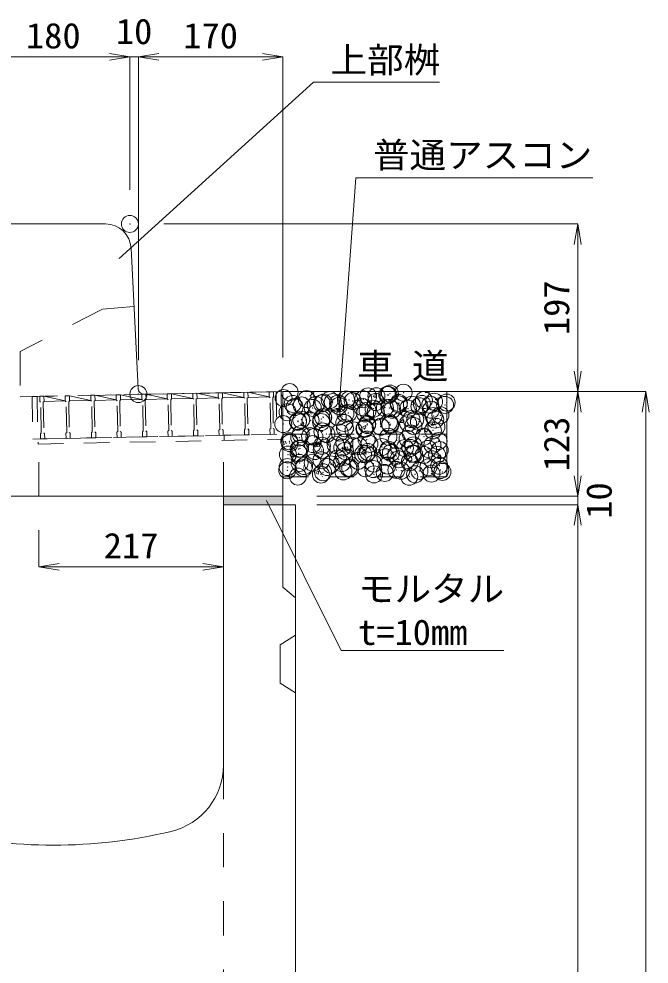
# Model space of a CAD drawing. Units: millimetres at full size. Extents: x 171976 to 209231, y 872007 to 885239.
# Drawn here: x 186929 to 187670, y 882273 to 883383 of the extents above; entities that cross this region are included whole.
import ezdxf
from ezdxf.enums import TextEntityAlignment as Align

# ---------------------------------------------------------------- set-up
doc = ezdxf.new("R2010")
doc.units = ezdxf.units.MM
doc.header["$LTSCALE"] = 40
doc.header["$PDMODE"] = 32
doc.header["$PDSIZE"] = 20
for name, pattern in [('USER1', [2, 1, -1]), ('USER3', [1.35, 0.75, -0.6]), ('USER4', [1.35, 0.75, -0.6])]:
    doc.linetypes.add(name, pattern=pattern)
for name, color, linetype, lineweight in [('0_2', 7, 'Continuous', 20), ('グレーチング', 7, 'USER3', 5), ('ハッチング', 7, 'Continuous', 5), ('モルタル', 7, 'Continuous', 9), ('作業エリア', 11, 'Continuous', 13), ('受枠', 3, 'USER3', 9), ('寸法線', 7, 'Continuous', 13), ('本体', 2, 'Continuous', 13), ('補助線', 8, 'Continuous', 5), ('ﾊｯﾁﾝｸﾞ', 7, 'Continuous', 5)]:
    doc.layers.add(name, color=color, linetype=linetype, lineweight=lineweight)
doc.styles.add('ＭＳ 明朝', font='')
doc.styles.get('ＭＳ 明朝').set_extended_font_data('MS Mincho')

# ---------------------------------------------------------------- blocks, each defined once
blk = doc.blocks.new('open_arrow')
at = {"color": 0, "linetype": 'Continuous', "lineweight": -2}
blk.add_lwpolyline([(7.5, 1.25), (0, 0), (7.5, -1.25)], dxfattribs=at)

msp = doc.modelspace()

# ---------------------------------------------------------------- hatches: boundary and pattern name
at = {"layer": 'モルタル'}
msp.add_hatch(color=256, dxfattribs=at).paths.add_polyline_path([(187239.36, 882812.29), (187239.36, 882822.29), (187169.36, 882822.29), (187169.36, 882812.29)])
at = {"layer": 'ﾊｯﾁﾝｸﾞ'}
msp.add_hatch(color=8, dxfattribs=at).paths.add_polyline_path([(187169.36, 882822.29), (187169.36, 882812.29), (187239.36, 882812.29), (187239.36, 882822.29)])

# ---------------------------------------------------------------- linework, layer by layer
at = {"layer": '0_2', "lineweight": 13}
msp.add_line((187239.36, 882945.29), (187432.36, 882945.29), dxfattribs=at)
at = {"layer": '0_2', "linetype": 'USER4', "lineweight": 5}
for p, q in [((187239.36, 882895.29), (187432.36, 882895.29)), ((187239.36, 882845.29), (187432.36, 882845.29))]:
    msp.add_line(p, q, dxfattribs=at)
at = {"layer": 'グレーチング'}
for p, q in [((187073.42, 882936.07), (187048.31, 882941.59)), ((187069.37, 882942), (187228.28, 882945.07)), ((187103.42, 882936.65), (187078.31, 882942.17)), ((187133.41, 882937.23), (187108.3, 882942.75)), ((187163.41, 882937.81), (187138.29, 882943.33)), ((187193.4, 882938.39), (187168.29, 882943.91)), ((187223.39, 882938.98), (187198.28, 882944.49)), ((186983.44, 882934.33), (186958.33, 882939.85)), ((186983.44, 882934.33), (186958.44, 882933.85)), ((187013.43, 882934.91), (186988.32, 882940.43)), ((187013.43, 882934.91), (186988.44, 882934.43)), ((187043.43, 882935.49), (187018.32, 882941.01)), ((187043.43, 882935.49), (187018.43, 882935.01)), ((187073.42, 882936.07), (187048.43, 882935.59)), ((187103.42, 882936.65), (187078.42, 882936.17)), ((187133.41, 882937.23), (187108.42, 882936.75)), ((187163.41, 882937.81), (187138.41, 882937.33)), ((187193.4, 882938.39), (187168.4, 882937.91)), ((187223.39, 882938.98), (187198.4, 882938.49)), ((186954.3, 882889.76), (187229.24, 882895.08))]:
    msp.add_line(p, q, dxfattribs=at)
for points in [[(187048.14, 882898.58), (187049.16, 882897.6), (187049.28, 882891.6), (187044.28, 882891.5), (187044.16, 882897.5), (187045.14, 882898.52), (187044.45, 882934.51), (187043.43, 882935.49), (187043.31, 882941.49), (187048.31, 882941.59), (187048.43, 882935.59), (187047.45, 882934.57)], [(187078.14, 882899.16), (187079.16, 882898.18), (187079.27, 882892.18), (187074.27, 882892.08), (187074.16, 882898.08), (187075.14, 882899.1), (187074.44, 882935.09), (187073.42, 882936.07), (187073.31, 882942.07), (187078.31, 882942.17), (187078.42, 882936.17), (187077.44, 882935.15)], [(187105.13, 882899.68), (187104.44, 882935.67), (187103.42, 882936.65), (187103.3, 882942.65), (187108.3, 882942.75), (187108.42, 882936.75), (187107.44, 882935.73), (187108.13, 882899.74), (187109.15, 882898.76), (187109.27, 882892.76), (187104.27, 882892.66), (187104.15, 882898.66)], [(187135.13, 882900.26), (187134.43, 882936.25), (187133.41, 882937.23), (187133.29, 882943.23), (187138.29, 882943.33), (187138.41, 882937.33), (187137.43, 882936.31), (187138.13, 882900.32), (187139.15, 882899.34), (187139.26, 882893.34), (187134.26, 882893.24), (187134.15, 882899.24)], [(187168.4, 882937.91), (187167.42, 882936.89), (187168.12, 882900.9), (187169.14, 882899.92), (187169.26, 882893.92), (187164.26, 882893.82), (187164.14, 882899.82), (187165.12, 882900.84), (187164.42, 882936.83), (187163.41, 882937.81), (187163.29, 882943.81), (187168.29, 882943.91)], [(187198.4, 882938.49), (187197.42, 882937.47), (187198.11, 882901.48), (187199.13, 882900.5), (187199.25, 882894.5), (187194.25, 882894.4), (187194.14, 882900.4), (187195.12, 882901.42), (187194.42, 882937.41), (187193.4, 882938.39), (187193.28, 882944.39), (187198.28, 882944.49)], [(187224.25, 882894.98), (187224.13, 882900.98), (187225.11, 882902), (187224.41, 882937.99), (187223.39, 882938.98), (187223.28, 882944.97), (187228.28, 882945.07), (187228.39, 882939.07), (187227.41, 882938.05), (187228.11, 882902.06), (187229.13, 882901.08), (187229.24, 882895.08)], [(186953.33, 882939.75), (186958.33, 882939.85), (186958.44, 882933.85), (186957.46, 882932.83), (186958.16, 882896.83), (186959.18, 882895.85), (186959.3, 882889.86), (186954.3, 882889.76), (186954.18, 882895.76), (186955.16, 882896.78), (186954.46, 882932.77), (186953.44, 882933.75)], [(186988.15, 882897.42), (186989.17, 882896.43), (186989.29, 882890.44), (186984.29, 882890.34), (186984.17, 882896.34), (186985.15, 882897.36), (186984.46, 882933.35), (186983.44, 882934.33), (186983.32, 882940.33), (186988.32, 882940.43), (186988.44, 882934.43), (186987.46, 882933.41)], [(187018.15, 882898), (187019.17, 882897.02), (187019.28, 882891.02), (187014.28, 882890.92), (187014.17, 882896.92), (187015.15, 882897.94), (187014.45, 882933.93), (187013.43, 882934.91), (187013.32, 882940.91), (187018.32, 882941.01), (187018.43, 882935.01), (187017.45, 882933.99)]]:
    msp.add_lwpolyline(points, close=True, dxfattribs=at)
at = {"layer": 'ハッチング'}
for p, q in [((187270.94, 882939.83), (187274.89, 882943.95)), ((187272.55, 882944.15), (187275.07, 882942.44)), ((187272.84, 882944.8), (187274.11, 882945.29)), ((187275.15, 882942.42), (187276.11, 882945.29)), ((187275.88, 882939.18), (187275.32, 882944)), ((187345.85, 882940.73), (187349.4, 882942.1)), ((187348.15, 882938.35), (187349.18, 882941.42)), ((187406.65, 882944.21), (187407.56, 882945.29)), ((187406.65, 882944.19), (187409.69, 882943.93)), ((187411.26, 882944.22), (187411.07, 882945.29)), ((187271.25, 882939.17), (187275.77, 882938.47)), ((187325.15, 882931.42), (187329.11, 882935.55)), ((187325.47, 882930.76), (187329.98, 882930.06)), ((187330.09, 882930.77), (187329.53, 882935.6)), ((187345.55, 882940.08), (187348.08, 882938.38)), ((187418.56, 882936.01), (187421.09, 882934.31)), ((187418.85, 882936.66), (187422.41, 882938.03)), ((187421.16, 882934.28), (187422.19, 882937.35)), ((187267.96, 882918.75), (187270.4, 882921.67)), ((187272.56, 882918.76), (187271.98, 882921.94)), ((187302.87, 882923.7), (187305.4, 882921.99)), ((187303.16, 882924.35), (187306.72, 882925.71)), ((187305.47, 882921.97), (187306.5, 882925.04)), ((187375.88, 882919.63), (187378.4, 882917.92)), ((187376.17, 882920.28), (187379.73, 882921.64)), ((187378.48, 882917.9), (187379.51, 882920.97)), ((187379.37, 882923.01), (187383.32, 882927.14)), ((187379.68, 882922.35), (187384.2, 882921.65)), ((187384.31, 882922.36), (187383.75, 882927.19)), ((187260.48, 882907.96), (187264.04, 882909.33)), ((187262.79, 882905.58), (187263.82, 882908.65)), ((187267.95, 882918.73), (187270.99, 882918.47)), ((187304.39, 882915.56), (187306.84, 882918.48)), ((187304.39, 882915.55), (187307.43, 882915.28)), ((187309, 882915.57), (187308.41, 882918.76)), ((187340.83, 882912.37), (187343.28, 882915.29)), ((187340.83, 882912.36), (187343.86, 882912.09)), ((187345.44, 882912.38), (187344.85, 882915.57)), ((187377.27, 882909.19), (187379.72, 882912.1)), ((187377.27, 882909.17), (187380.3, 882908.91)), ((187381.88, 882909.2), (187381.29, 882912.38)), ((187413.7, 882906), (187416.15, 882908.92)), ((187418.31, 882906.01), (187417.72, 882909.19)), ((187260.19, 882907.31), (187262.71, 882905.61)), ((187333.19, 882903.24), (187335.72, 882901.54)), ((187333.49, 882903.89), (187337.04, 882905.26)), ((187335.79, 882901.51), (187336.82, 882904.58)), ((187406.2, 882899.17), (187408.73, 882897.47)), ((187406.49, 882899.82), (187410.05, 882901.19)), ((187408.8, 882897.45), (187409.83, 882900.51)), ((187413.7, 882905.98), (187416.74, 882905.72)), ((187239.36, 882884.67), (187241.02, 882886.64)), ((187243.18, 882883.74), (187242.59, 882886.92)), ((187277.67, 882881.94), (187281.63, 882886.06)), ((187282.61, 882881.29), (187282.05, 882886.11)), ((187290.51, 882886.86), (187293.04, 882885.15)), ((187290.8, 882887.51), (187294.36, 882888.87)), ((187293.11, 882885.13), (187294.14, 882888.2)), ((187239.36, 882883.64), (187241.6, 882883.45)), ((187275, 882880.54), (187277.45, 882883.46)), ((187275, 882880.52), (187278.04, 882880.26)), ((187277.98, 882881.27), (187282.5, 882880.57)), ((187279.61, 882880.55), (187279.03, 882883.73)), ((187311.44, 882877.35), (187313.89, 882880.27)), ((187311.44, 882877.34), (187314.48, 882877.07)), ((187316.05, 882877.36), (187315.46, 882880.54)), ((187331.89, 882873.53), (187335.84, 882877.65)), ((187336.83, 882872.88), (187336.27, 882877.7)), ((187347.88, 882874.16), (187350.33, 882877.08)), ((187352.49, 882874.17), (187351.9, 882877.36)), ((187363.52, 882882.79), (187366.04, 882881.09)), ((187363.81, 882883.44), (187367.37, 882884.81)), ((187366.12, 882881.06), (187367.15, 882884.13)), ((187247.83, 882870.47), (187250.35, 882868.77)), ((187248.12, 882871.12), (187251.68, 882872.49)), ((187250.43, 882868.74), (187251.46, 882871.81)), ((187320.83, 882866.41), (187323.36, 882864.7)), ((187321.13, 882867.06), (187324.68, 882868.42)), ((187323.43, 882864.68), (187324.46, 882867.75)), ((187332.2, 882872.86), (187336.72, 882872.16)), ((187347.88, 882874.15), (187350.91, 882873.88)), ((187384.31, 882870.96), (187387.35, 882870.69)), ((187384.32, 882870.97), (187386.76, 882873.89)), ((187386.1, 882865.12), (187390.06, 882869.24)), ((187386.42, 882864.46), (187390.93, 882863.76)), ((187388.92, 882870.98), (187388.34, 882874.17)), ((187391.04, 882864.47), (187390.48, 882869.29)), ((187394.13, 882862.99), (187397.69, 882864.35)), ((187396.44, 882860.61), (187397.47, 882863.68)), ((187420.75, 882867.79), (187423.2, 882870.71)), ((187420.75, 882867.77), (187423.79, 882867.51)), ((187425.36, 882867.8), (187424.77, 882870.98)), ((187393.84, 882862.34), (187396.37, 882860.63)), ((187245.61, 882845.5), (187248.07, 882845.29)), ((187245.62, 882845.51), (187248.07, 882848.43)), ((187250.22, 882845.52), (187249.64, 882848.71)), ((187278.15, 882850.02), (187280.68, 882848.32)), ((187278.44, 882850.67), (187282, 882852.04)), ((187280.75, 882848.29), (187281.78, 882851.36)), ((187286.12, 882845.29), (187286.07, 882845.52)), ((187351.16, 882845.95), (187352.14, 882845.29)), ((187351.45, 882846.6), (187355.01, 882847.97)), ((187354.11, 882845.29), (187354.79, 882847.29))]:
    msp.add_line(p, q, dxfattribs=at)
for p in [(187247.31, 882944.62), (187365.3, 882942.97), (187381.27, 882943.98), (187240.21, 882937.66), (187267.33, 882936.51), (187285.27, 882931.34), (187287.17, 882932.34), (187294.45, 882935.36), (187297.99, 882933.01), (187313.56, 882936.14), (187317.23, 882935.55), (187321.56, 882934.22), (187333.81, 882936.25), (187339.64, 882939.72), (187348.68, 882933.07), (187349.31, 882939.77), (187362.03, 882941.44), (187363.44, 882941.33), (187375.8, 882931.93), (187405.24, 882935.26), (187417.15, 882933.45), (187431.94, 882932.37), (187244.94, 882920.99), (187250.92, 882930.83), (187253.19, 882927.12), (187261.51, 882929.08), (187274.56, 882926.07), (187278.04, 882929.69), (187304.19, 882931.16), (187305.16, 882928.54), (187332.27, 882927.39), (187339.02, 882922.81), (187345.99, 882925.09), (187348.66, 882921.41), (187359.39, 882926.25), (187364.68, 882926.06), (187367.9, 882923.94), (187375.61, 882930.18), (187386.51, 882925.1), (187391.07, 882929.87), (187399.99, 882928.16), (187402.92, 882930.78), (187412.7, 882929.84), (187413.63, 882923.96), (187430.04, 882929.64), (187257.11, 882909.84), (187257.22, 882910.69), (187260.9, 882912.17), (187271.91, 882911.3), (187284.34, 882909.54), (187284.62, 882912.98), (187286.56, 882915.42), (187286.74, 882914.92), (187303.86, 882915.51), (187312.94, 882919.23), (187316.36, 882920.01), (187335.95, 882919.73), (187364.07, 882909.15), (187390.45, 882912.96), (187395.01, 882912.4), (187399.34, 882909.8), (187416.53, 882916.54), (187418.58, 882912.34), (187424.64, 882917.48), (187239.82, 882907.08), (187285.94, 882898.51), (187311.46, 882908.4), (187312.32, 882902.32), (187322.58, 882899.7), (187335.3, 882901.37), (187335.76, 882902.23), (187338.41, 882905.9), (187338.58, 882907.25), (187354.54, 882903.9), (187365.39, 882907.31), (187365.69, 882906.1), (187386.62, 882908.13), (187392.81, 882904.96), (187415.91, 882899.63), (187419.93, 882903.81), (187246.88, 882886.97), (187258.54, 882891.27), (187260.28, 882895.26), (187271.26, 882892.94), (187276.51, 882892.06), (187290.5, 882895.47), (187306.14, 882897.14), (187337.79, 882888.99), (187363.45, 882892.24), (187373.26, 882888.09), (187385.97, 882889.77), (187389.83, 882896.05), (187405.21, 882892.3), (187422.54, 882887.17), (187247.33, 882884.73), (187258.04, 882877.91), (187259.66, 882878.35), (187274.45, 882883.58), (187285.16, 882876.76), (187285.32, 882881.6), (187301.56, 882882.44), (187309.22, 882879.66), (187311.71, 882885.41), (187321.94, 882881.34), (187328.68, 882881.29), (187341.17, 882883.87), (187355.8, 882880.15), (187363.29, 882877), (187382.92, 882879), (187389.21, 882879.14), (187392.92, 882882.09), (187410.04, 882877.85), (187415.3, 882882.72), (187423.93, 882876.49), (187245.18, 882871.23), (187257.9, 882872.9), (187277.14, 882875.44), (187284.7, 882864.69), (187304.04, 882866.83), (187311.09, 882868.5), (187312.28, 882875.61), (187333.67, 882871.92), (187337.17, 882872.08), (187339.39, 882874.47), (187359.89, 882868.06), (187362.83, 882875.33), (187366.51, 882873.32), (187372.61, 882869.73), (187375.46, 882865.85), (187391.85, 882872.26), (187393.63, 882872.18), (187405.09, 882870.93), (187414.68, 882865.8), (187420.75, 882871.03), (187244.79, 882856.66), (187259.04, 882861.44), (187263.77, 882855.4), (187264.34, 882857.76), (187274.41, 882861.75), (187291.46, 882856.62), (187295.85, 882859.63), (187308.57, 882861.3), (187316.21, 882855.68), (187318.58, 882855.47), (187327.81, 882863.83), (187336.55, 882855.17), (187345.69, 882854.32), (187345.84, 882860.76), (187362.21, 882858.42), (187388.6, 882862.23), (187410.57, 882856.45), (187423.29, 882858.13), (187244.53, 882852.87), (187256.96, 882845.51), (187284.09, 882847.78), (187286.59, 882850.59), (187310.47, 882851.59), (187346.53, 882848.02), (187359.25, 882849.69), (187372.81, 882853.18), (187378.49, 882852.23), (187387.98, 882845.32), (187394.86, 882848.07), (187399.93, 882852.03), (187414.06, 882848.89), (187424.49, 882853.16), (187427.05, 882850.89)]:
    msp.add_point(p, dxfattribs=at)
at = {"layer": 'モルタル'}
msp.add_lwpolyline([(187169.36, 882822.29), (187239.36, 882822.29), (187239.36, 882812.29), (187169.36, 882812.29)], close=True, dxfattribs=at)
at = {"layer": '作業エリア'}
for p in [(187059.36, 883142.29), (187069.36, 882942.29)]:
    msp.add_point(p, dxfattribs=at)
at = {"layer": '受枠'}
for p, q in [((186944.33, 882939.57), (187237.28, 882945.24)), ((187231.28, 882945.13), (187232.24, 882895.14)), ((187237.28, 882945.24), (187238.36, 882889.26)), ((186944.33, 882939.57), (186945.3, 882889.58)), ((186950.33, 882939.69), (186951.41, 882883.7)), ((187232.24, 882895.14), (186945.3, 882889.58)), ((186951.41, 882883.7), (187238.36, 882889.26))]:
    msp.add_line(p, q, dxfattribs=at)
at = {"layer": '受枠', "linetype": 'Continuous'}
msp.add_line((187170.26, 882893.94), (187170.37, 882887.94), dxfattribs=at)
at = {"layer": '寸法線'}
for p, q in [((186879.36, 883338.6), (187059.36, 883338.6)), ((187011.36, 883338.6), (187117.36, 883338.6)), ((187059.36, 883182.29), (187059.36, 883338.6)), ((187059.36, 883182.29), (187059.36, 883338.6)), ((187069.36, 882982.29), (187069.36, 883338.6)), ((187069.36, 883338.6), (187239.36, 883338.6)), ((187069.36, 882982.29), (187069.36, 883338.6)), ((187239.36, 882985.29), (187239.36, 883338.6)), ((187099.36, 883142.29), (187586.09, 883142.29)), ((187586.09, 882945.29), (187586.09, 883142.29)), ((187279.36, 882945.29), (187586.09, 882945.29)), ((187279.36, 882945.29), (187586.09, 882945.29)), ((187279.36, 882945.29), (187666.09, 882945.29)), ((187586.09, 882822.29), (187586.09, 882945.29)), ((187666.09, 881362.29), (187666.09, 882945.29)), ((187586.09, 882764.29), (187586.09, 882870.29)), ((187279.36, 882822.29), (187586.09, 882822.29)), ((187279.36, 882822.29), (187586.09, 882822.29)), ((187279.36, 882812.29), (187586.09, 882812.29)), ((187294.36, 882812.29), (187586.09, 882812.29)), ((187586.09, 881362.29), (187586.09, 882812.29)), ((186952.36, 882782.29), (186952.36, 882739.36)), ((187169.36, 882772.28), (187169.36, 882739.36)), ((186952.36, 882739.36), (187169.36, 882739.36))]:
    msp.add_line(p, q, dxfattribs=at)
for points in [[(187046.72, 883101.76), (187275.39, 883308.74), (187423.45, 883308.74)], [(187305.31, 882921.78), (187325.31, 883196.41), (187604, 883196.41)], [(187219.99, 882817.28), (187307.74, 882641.13), (187499.34, 882641.13)]]:
    msp.add_lwpolyline(points, dxfattribs=at)
at = {"layer": '本体'}
for p, q in [((186907.9, 883142.29), (187030.82, 883142.29)), ((187069.03, 882948.94), (187060.78, 883113.78)), ((187084.36, 882942.29), (187076.02, 882942.29)), ((187084.36, 882942.29), (187239.36, 882945.29)), ((187239.36, 882822.29), (187239.36, 882945.29)), ((187239.36, 882822.29), (186699.36, 882822.29)), ((187169.36, 882506.32), (187169.36, 882812.29)), ((187254.36, 882812.29), (187169.36, 882812.29)), ((187239.36, 882715.29), (187239.36, 882812.29)), ((187254.36, 881362.29), (187254.36, 882812.29)), ((187254.36, 882702.79), (187239.36, 882715.29))]:
    msp.add_line(p, q, dxfattribs=at)
at = {"layer": '本体', "linetype": 'USER1'}
for p, q in [((187027.36, 883042.29), (186930.36, 882992.29)), ((187064.21, 883045.29), (187027.36, 883042.29)), ((186930.36, 882992.29), (186930.36, 882939.3)), ((186930.36, 882939.3), (187084.36, 882942.29)), ((186952.36, 882822.29), (186952.36, 882889.72)), ((187169.36, 882822.29), (187169.36, 882893.92))]:
    msp.add_line(p, q, dxfattribs=at)
at = {"layer": '本体', "lineweight": 9}
for p, q in [((187254.36, 882659.16), (187236.16, 882647.79)), ((187236.16, 882647.79), (187236.16, 882602.79)), ((187236.16, 882602.79), (187254.36, 882591.41))]:
    msp.add_line(p, q, dxfattribs=at)
at = {"layer": '本体', "linetype": 'USER1', "lineweight": 15}
msp.add_line((187169.36, 882506.32), (187169.36, 881462.29), dxfattribs=at)
at = {"layer": '本体'}
for centre, radius, start, end in [((187030.82, 883112.29), 30, 2.86241, 90), ((187076.02, 882949.29), 7, 182.86241, 270), ((187089.36, 882506.32), 80, 283.34236, 0), ((186969.36, 883012.29), 600, 256.65764, 283.34236)]:
    msp.add_arc(centre, radius, start, end, dxfattribs=at)
at = {"layer": '補助線', "lineweight": 13}
msp.add_line((187432.36, 882945.29), (187432.36, 882845.29), dxfattribs=at)

# ---------------------------------------------------------------- block references
at = {"layer": '寸法線'}
for p, xscale, yscale, rotation in [((187059.36, 883338.6), 3.2, 3.2, 180), ((187059.36, 883338.6), 3.2, 3.2, 180), ((187239.36, 883338.6), 3.2, 3.2, 180), ((187586.09, 883142.29), 3.2, 3.2, 270), ((187046.72, 883101.76), 0.133, 0.133, 42.1), ((187586.09, 882945.29), 3.2, 3.2, 90), ((187586.09, 882945.29), 3.2, 3.2, 270), ((187666.09, 882945.29), 3.2, 3.2, 270), ((187305.31, 882921.78), 0.16, 0.16, 85.8), ((187586.09, 882822.29), 3.2, 3.2, 90), ((187586.09, 882822.29), 3.2, 3.2, 90), ((187219.99, 882817.28), 0.133, 0.133, 296.5), ((187586.09, 882812.29), 3.2, 3.2, 270), ((187586.09, 882812.29), 3.2, 3.2, 270), ((187169.36, 882739.36), 3.2, 3.2, 180)]:
    msp.add_blockref('open_arrow', p, dxfattribs=dict(at, xscale=xscale, yscale=yscale, rotation=rotation))
at = {"layer": '寸法線', "xscale": 3.2, "yscale": 3.2}
for p in [(187069.36, 883338.6), (187069.36, 883338.6), (186952.36, 882739.36)]:
    msp.add_blockref('open_arrow', p, dxfattribs=at)

# ---------------------------------------------------------------- texts
at = {"layer": '0_2', "style": 'ＭＳ 明朝', "width": 1.05}
msp.add_text('車 道', height=30.02, dxfattribs=at).set_placement((187326.68, 882951.2), align=Align.BOTTOM_LEFT)
at = {"layer": '寸法線', "style": 'ＭＳ 明朝', "width": 1.05}
for s, p in [('180', (186969.36, 883363.6)), ('10', (187064.36, 883368.6)), ('170', (187154.36, 883363.6)), ('217', (187060.86, 882764.36))]:
    msp.add_text(s, height=30.02, dxfattribs=at).set_placement(p, align=Align.MIDDLE_CENTER)
for s, p in [('上部桝', (187295.39, 883350.06)), ('普通アスコン', (187345.31, 883238.24))]:
    msp.add_text(s, height=30.02, dxfattribs=at).set_placement(p, align=Align.TOP_LEFT)
for s, p in [('197', (187561.09, 883043.79)), ('123', (187561.09, 882883.79)), ('10', (187611.09, 882817.29))]:
    msp.add_text(s, height=30.02, rotation=90, dxfattribs=at).set_placement(p, align=Align.MIDDLE_CENTER)
for s, p in [('モルタル', (187327.74, 882689.43)), ('t=10mm', (187327.74, 882638.58))]:
    msp.add_text(s, height=30.02, dxfattribs=at).set_placement(p, align=Align.BOTTOM_LEFT)

doc.saveas('drawing.dxf')
